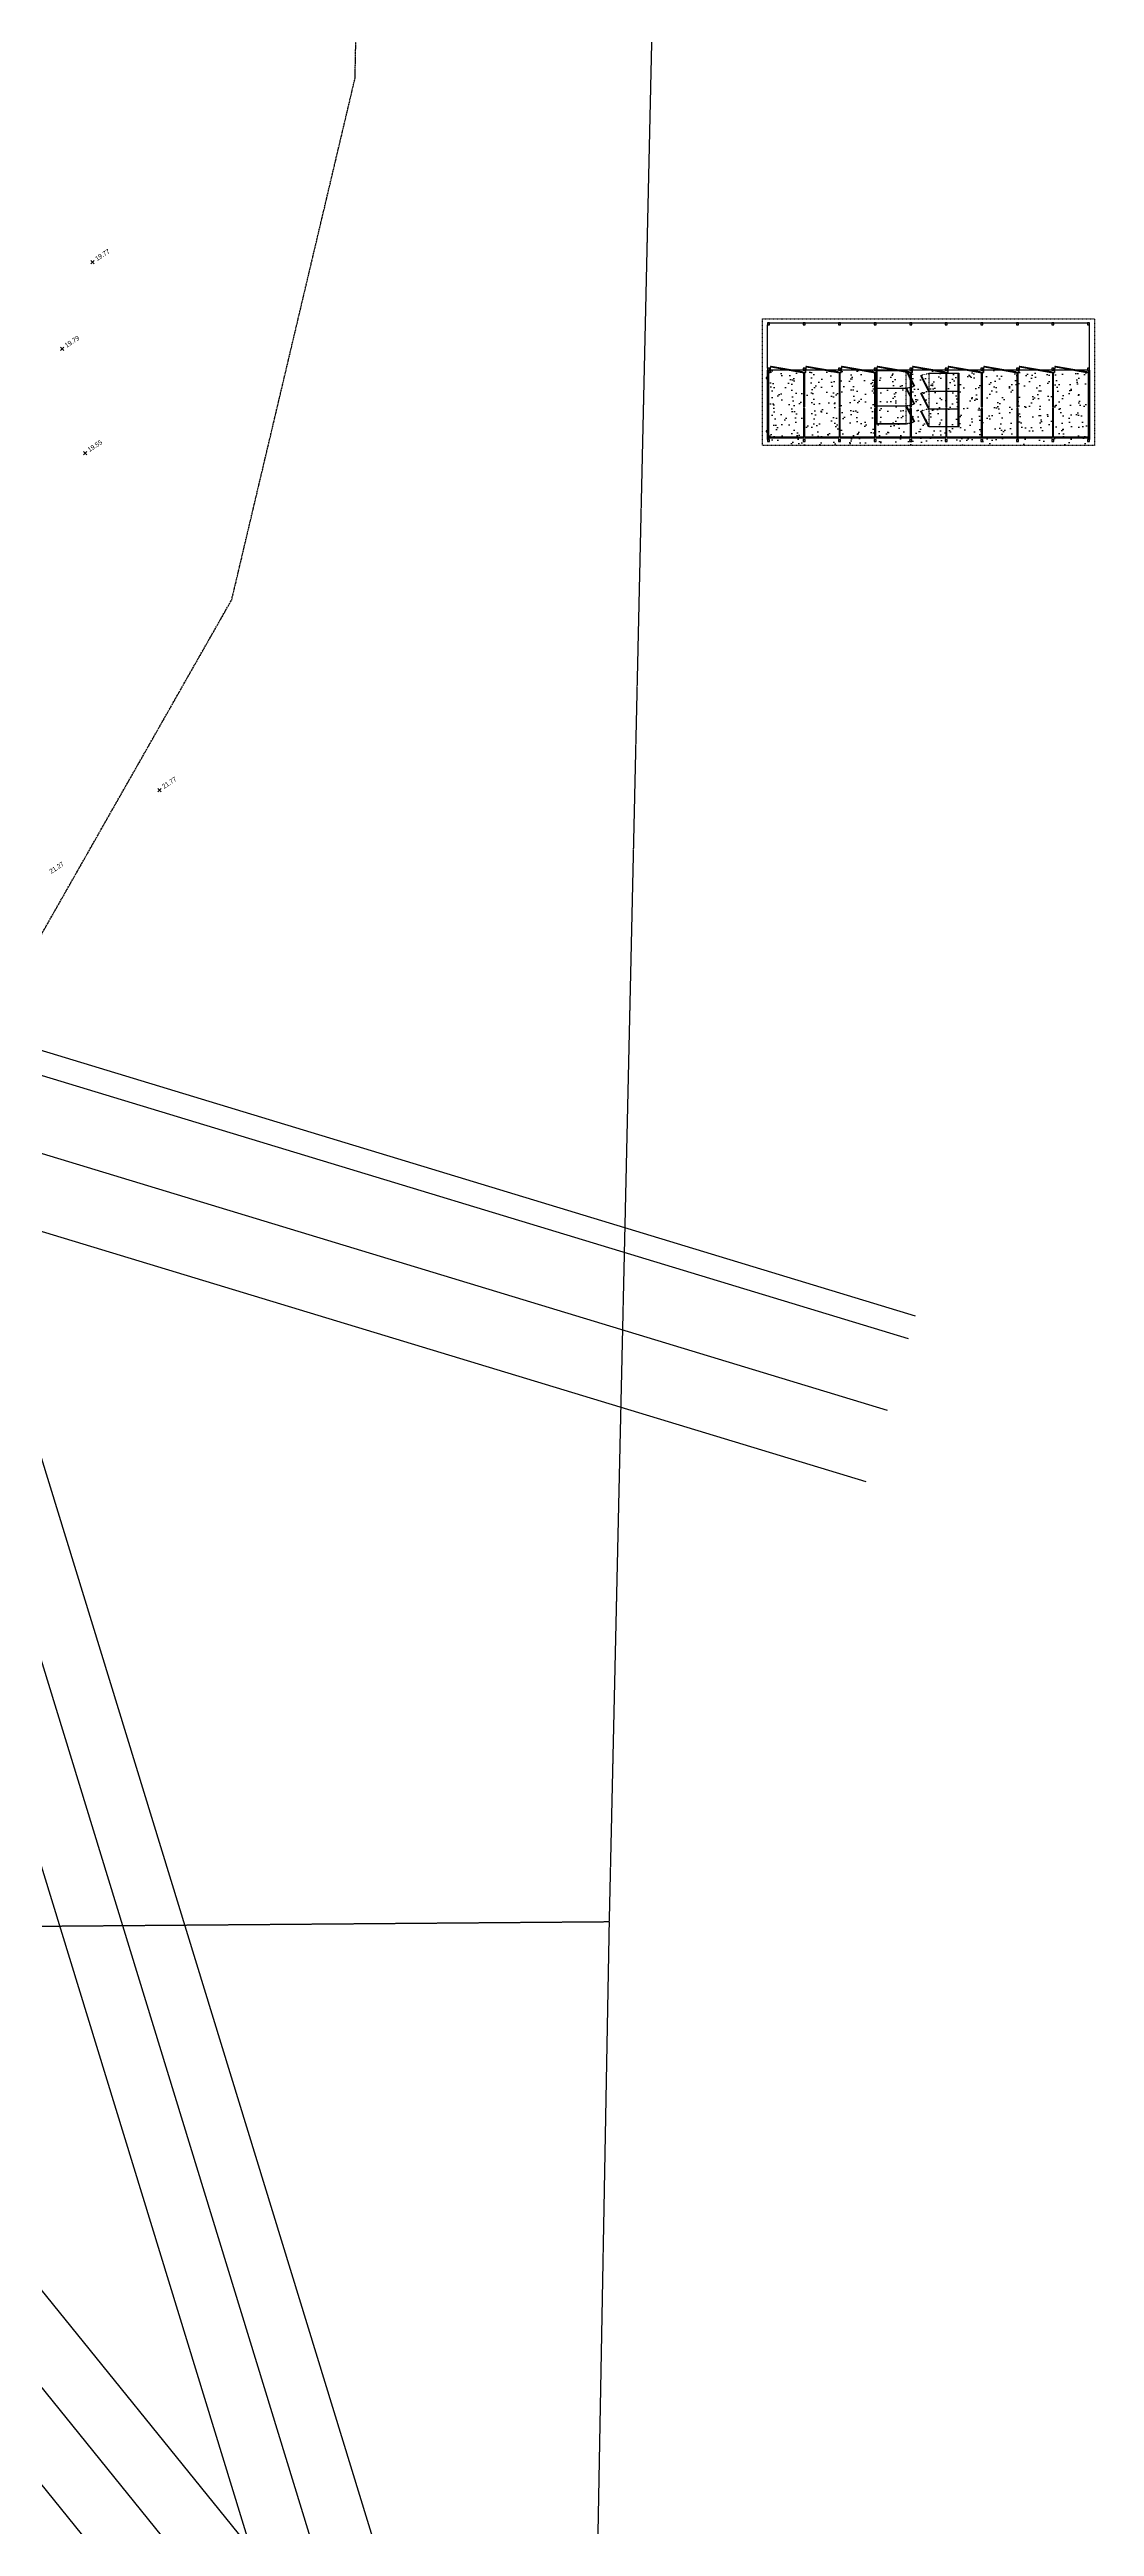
# Model space of a CAD drawing. Header units: inches. Extents: x -625442 to 34963, y -27993 to 66986.
# Drawn here: x -331844 to -327612, y 23888 to 33918 of the extents above; entities that cross this region are included whole.
import ezdxf
from ezdxf.enums import TextEntityAlignment as Align

# ---------------------------------------------------------------- set-up
doc = ezdxf.new("R2010")
doc.units = ezdxf.units.IN
doc.header["$LTSCALE"] = 0.5
doc.header["$MEASUREMENT"] = 0
for name, pattern in [('DIVIDE2', [0.625, 0.25, -0.125, 0, -0.125, 0, -0.125]), ('HIDDEN', [0.375, 0.25, -0.125]), ('PHANTOM', [20, 10, -2, 2, -2, 2, -2])]:
    doc.linetypes.add(name, pattern=pattern)
for name, color, linetype in [('A-ANNO-SYMB', 254, 'Continuous'), ('A-ANNO-TEXT', 30, 'Continuous'), ('A-BLDG-ELEV-HIDN', 252, 'HIDDEN'), ('A-ELEV-PATT-SH30', 201, 'Continuous'), ('A-FLOR-BELO-LGHT', 143, 'Continuous'), ('A-WALL-OTLN', 90, 'Continuous'), ('FEMA FLOOD ZONE', 190, 'PHANTOM'), ('P-BELOW-LIGHT', 143, 'Continuous'), ('P-FURNITURE', 201, 'Continuous'), ('SECTION LINE', 101, 'DIVIDE2'), ('SPOT ELEVATION TEXT', 252, 'Continuous')]:
    doc.layers.add(name, color=color, linetype=linetype)
doc.styles.add('BLDG', font='IC-Romans.shx', dxfattribs={"width": 0.8})

# ---------------------------------------------------------------- blocks, each defined once
blk = doc.blocks.new('SPT10')
at = {"color": 0, "linetype": 'Continuous'}
for p, q in [((-0.35, -0.35), (0.35, 0.35)), ((0.35, -0.35), (-0.35, 0.35))]:
    blk.add_line(p, q, dxfattribs=at)

msp = doc.modelspace()

# ---------------------------------------------------------------- hatches: boundary and pattern name
at = {"layer": 'A-ELEV-PATT-SH30', "ltscale": 0.5}
h = msp.add_hatch(dxfattribs=at)
h.set_pattern_fill('AR-SAND', color=256, scale=32, angle=90)
h.set_pattern_definition([(127.5, (-356712.923, -26343.793), (-61.65836, -2.015787), [0, -48.64, 0, -54.4, 0, -52]), (97.5, (-356712.92, -26343.79), (-90.30867, 56.63285), [0, -26.24, 0, -43.84, 0, -16.8]), (57.5, (-356712.923, -26383.153), (-0.18109, 99.65254), [0, -16, 0, -57.6, 0, -75.2]), (47.5, (-356712.92, -26383.15), (-28.08562, 96.19605), [0, -8, 0, -37.76, 0, -43.2])])
h.paths.add_polyline_path([(-328928.32821, 32619.19783), (-327636.32821, 32619.19783), (-327636.32821, 32315.19783), (-328928.32821, 32315.19783)])

# ---------------------------------------------------------------- linework, layer by layer
at = {"layer": 'A-BLDG-ELEV-HIDN', "ltscale": 0.5}
for p, q in [((-328956.32821, 32315.19783), (-328956.32821, 32827.19783)), ((-328956.32821, 32827.19783), (-327612.32821, 32827.19783)), ((-327612.32821, 32827.19783), (-327612.32821, 32315.19783)), ((-328374.44847, 32401.53783), (-328374.44847, 32619.19783)), ((-328282.43991, 32389.58322), (-328282.43991, 32607.24322)), ((-327612.32821, 32315.19783), (-328956.32821, 32315.19783))]:
    msp.add_line(p, q, dxfattribs=at)
for centre, start, end in [((-328282.69345, 32534.41322), 90.787819193, 117.996416929), ((-328374.85564, 32618.36783), 270.787819193, 297.996416929), ((-328282.69345, 32462.41322), 90.787819193, 117.996416929), ((-328374.85564, 32546.36783), 270.787819193, 297.996416929), ((-328374.85564, 32474.36783), 270.787819193, 297.996416929), ((-328282.69345, 32390.41322), 90.787819193, 117.996416929)]:
    msp.add_arc(centre, 70.29296, start, end, dxfattribs=at)
at = {"layer": 'A-FLOR-BELO-LGHT', "ltscale": 0.5}
for p, q in [((-328936.32821, 32811.19783), (-327640.32821, 32811.19783)), ((-327632.32821, 32619.19783), (-327632.32821, 32811.19783)), ((-327640.32821, 32619.19783), (-328928.32821, 32619.19783))]:
    msp.add_line(p, q, dxfattribs=at)
at = {"layer": 'A-WALL-OTLN', "ltscale": 0.5}
for p, q in [((-328940.32821, 32587.94996), (-328936.32821, 32587.94996)), ((-328940.32821, 32371.96279), (-328936.32821, 32371.96279))]:
    msp.add_line(p, q, dxfattribs=at)
for points in [[(-328936.32821, 32811.19783), (-328936.32821, 32803.19783), (-328928.32821, 32803.19783), (-328928.32821, 32811.19783)], [(-328792.32821, 32811.19783), (-328792.32821, 32803.19783), (-328784.32821, 32803.19783), (-328784.32821, 32811.19783)], [(-328648.32821, 32811.19783), (-328648.32821, 32803.19783), (-328640.32821, 32803.19783), (-328640.32821, 32811.19783)], [(-328504.32821, 32811.19783), (-328504.32821, 32803.19783), (-328496.32821, 32803.19783), (-328496.32821, 32811.19783)], [(-327928.32821, 32811.19783), (-327928.32821, 32803.19783), (-327920.32821, 32803.19783), (-327920.32821, 32811.19783)], [(-327784.32821, 32811.19783), (-327784.32821, 32803.19783), (-327776.32821, 32803.19783), (-327776.32821, 32811.19783)], [(-327640.32821, 32811.19783), (-327640.32821, 32803.19783), (-327632.32821, 32803.19783), (-327632.32821, 32811.19783)], [(-328936.32821, 32627.19783), (-328936.32821, 32619.19783), (-328928.32821, 32619.19783), (-328928.32821, 32627.19783)], [(-328932.32821, 32619.19783), (-328932.32821, 32339.19783), (-328936.32821, 32339.19783), (-328936.32821, 32619.19783)], [(-328792.32821, 32627.19783), (-328792.32821, 32619.19783), (-328784.32821, 32619.19783), (-328784.32821, 32627.19783)], [(-328648.32821, 32627.19783), (-328648.32821, 32619.19783), (-328640.32821, 32619.19783), (-328640.32821, 32627.19783)], [(-328504.32821, 32627.19783), (-328504.32821, 32619.19783), (-328496.32821, 32619.19783), (-328496.32821, 32627.19783)], [(-327928.32821, 32627.19783), (-327928.32821, 32619.19783), (-327920.32821, 32619.19783), (-327920.32821, 32627.19783)], [(-327784.32821, 32627.19783), (-327784.32821, 32619.19783), (-327776.32821, 32619.19783), (-327776.32821, 32627.19783)], [(-327640.32821, 32627.19783), (-327640.32821, 32619.19783), (-327632.32821, 32619.19783), (-327632.32821, 32627.19783)], [(-327632.32821, 32619.19783), (-327632.32821, 32339.19783), (-327636.32821, 32339.19783), (-327636.32821, 32619.19783)], [(-328936.32821, 32339.19783), (-328936.32821, 32331.19783), (-328928.32821, 32331.19783), (-328928.32821, 32339.19783)], [(-328792.32821, 32339.19783), (-328792.32821, 32331.19783), (-328784.32821, 32331.19783), (-328784.32821, 32339.19783)], [(-328648.32821, 32339.19783), (-328648.32821, 32331.19783), (-328640.32821, 32331.19783), (-328640.32821, 32339.19783)], [(-328504.32821, 32339.19783), (-328504.32821, 32331.19783), (-328496.32821, 32331.19783), (-328496.32821, 32339.19783)], [(-328360.32821, 32339.19783), (-328360.32821, 32331.19783), (-328352.32821, 32331.19783), (-328352.32821, 32339.19783)], [(-328216.32821, 32339.19783), (-328216.32821, 32331.19783), (-328208.32821, 32331.19783), (-328208.32821, 32339.19783)], [(-328072.32821, 32339.19783), (-328072.32821, 32331.19783), (-328064.32821, 32331.19783), (-328064.32821, 32339.19783)], [(-327928.32821, 32339.19783), (-327928.32821, 32331.19783), (-327920.32821, 32331.19783), (-327920.32821, 32339.19783)], [(-327784.32821, 32339.19783), (-327784.32821, 32331.19783), (-327776.32821, 32331.19783), (-327776.32821, 32339.19783)], [(-327640.32821, 32339.19783), (-327640.32821, 32331.19783), (-327632.32821, 32331.19783), (-327632.32821, 32339.19783)]]:
    msp.add_lwpolyline(points, close=True, dxfattribs=at)
for centre in [(-328940.32821, 32587.94996), (-328940.32821, 32371.96279)]:
    msp.add_arc(centre, 2, 90, 270, dxfattribs=at)
at = {"layer": 'DEFPOINTS'}
for p, q in [((-338764.83742, 50655.22511), (-330196.36454, 22734.78695)), ((-338993.93012, 50580.58565), (-330425.45724, 22660.14749)), ((-339229.15428, 50514.33546), (-330660.6814, 22593.8973)), ((-330232.80579, 22816.15856), (-341882.06131, 37201.33011)), ((-330425.45724, 22660.14749), (-342074.71277, 37045.31904)), ((-330618.1087, 22504.13642), (-342267.36422, 36889.30797)), ((-328536.65843, 28117.67999), (-343489.67582, 32656.5212))]:
    msp.add_line(p, q, dxfattribs=at)
at = {"layer": 'FEMA FLOOD ZONE'}
msp.add_lwpolyline([(-331926.43524, 30247.61468), (-331106.21353, 31690.11821), (-330606.8183, 33801.41301), (-330602.54048, 34006.71055)], dxfattribs=at)
at = {"layer": 'P-BELOW-LIGHT'}
msp.add_line((-328936.32821, 32627.19783), (-328936.32821, 32803.19783), dxfattribs=at)
at = {"layer": 'P-FURNITURE', "ltscale": 0.5, "flags": 128}
for points in [[(-328928.37948, 32610.01033, 0.2496291565), (-328927.39543, 32610.53713), (-328926.32965, 32610.69972, 0.8565738161), (-328926.32965, 32611.68785), (-328927.39171, 32611.85293, 0.2517319685), (-328928.38216, 32612.38533, 0.2506464417), (-328929.36993, 32611.85697), (-328930.43198, 32611.69189, 0.8565738161), (-328930.43198, 32610.70376), (-328929.36993, 32610.53868, 0.2506464418), (-328928.38216, 32610.01033)], [(-328792.27695, 32610.01033, -0.2496291565), (-328793.261, 32610.53713), (-328794.32677, 32610.69972, -0.8565738161), (-328794.32677, 32611.68785), (-328793.26472, 32611.85293, -0.2517319685), (-328792.27427, 32612.38533, -0.2506464417), (-328791.2865, 32611.85697), (-328790.22445, 32611.69189, -0.8565738161), (-328790.22445, 32610.70376), (-328791.2865, 32610.53868, -0.2506464418), (-328792.27427, 32610.01033)], [(-328784.37948, 32610.01033, 0.2496291565), (-328783.39543, 32610.53713), (-328782.32965, 32610.69972, 0.8565738161), (-328782.32965, 32611.68785), (-328783.39171, 32611.85293, 0.2517319685), (-328784.38216, 32612.38533, 0.2506464417), (-328785.36993, 32611.85697), (-328786.43198, 32611.69189, 0.8565738161), (-328786.43198, 32610.70376), (-328785.36993, 32610.53868, 0.2506464418), (-328784.38216, 32610.01033)], [(-328648.27695, 32610.01033, -0.2496291565), (-328649.261, 32610.53713), (-328650.32677, 32610.69972, -0.8565738161), (-328650.32677, 32611.68785), (-328649.26472, 32611.85293, -0.2517319685), (-328648.27427, 32612.38533, -0.2506464417), (-328647.2865, 32611.85697), (-328646.22445, 32611.69189, -0.8565738161), (-328646.22445, 32610.70376), (-328647.2865, 32610.53868, -0.2506464418), (-328648.27427, 32610.01033)], [(-328640.37948, 32610.01033, 0.2496291565), (-328639.39543, 32610.53713), (-328638.32965, 32610.69972, 0.8565738161), (-328638.32965, 32611.68785), (-328639.39171, 32611.85293, 0.2517319685), (-328640.38216, 32612.38533, 0.2506464417), (-328641.36993, 32611.85697), (-328642.43198, 32611.69189, 0.8565738161), (-328642.43198, 32610.70376), (-328641.36993, 32610.53868, 0.2506464418), (-328640.38216, 32610.01033)], [(-328504.27695, 32610.01033, -0.2496291565), (-328505.261, 32610.53713), (-328506.32677, 32610.69972, -0.8565738161), (-328506.32677, 32611.68785), (-328505.26472, 32611.85293, -0.2517319685), (-328504.27427, 32612.38533, -0.2506464417), (-328503.2865, 32611.85697), (-328502.22445, 32611.69189, -0.8565738161), (-328502.22445, 32610.70376), (-328503.2865, 32610.53868, -0.2506464418), (-328504.27427, 32610.01033)], [(-328496.37948, 32610.01033, 0.2496291565), (-328495.39543, 32610.53713), (-328494.32965, 32610.69972, 0.8565738161), (-328494.32965, 32611.68785), (-328495.39171, 32611.85293, 0.2517319685), (-328496.38216, 32612.38533, 0.2506464417), (-328497.36993, 32611.85697), (-328498.43198, 32611.69189, 0.8565738161), (-328498.43198, 32610.70376), (-328497.36993, 32610.53868, 0.2506464418), (-328496.38216, 32610.01033)], [(-328360.27695, 32610.01033, -0.2496291565), (-328361.261, 32610.53713), (-328362.32677, 32610.69972, -0.8565738161), (-328362.32677, 32611.68785), (-328361.26472, 32611.85293, -0.2517319685), (-328360.27427, 32612.38533, -0.2506464417), (-328359.2865, 32611.85697), (-328358.22445, 32611.69189, -0.8565738161), (-328358.22445, 32610.70376), (-328359.2865, 32610.53868, -0.2506464418), (-328360.27427, 32610.01033)], [(-328352.37948, 32610.01033, 0.2496291565), (-328351.39543, 32610.53713), (-328350.32965, 32610.69972, 0.8565738161), (-328350.32965, 32611.68785), (-328351.39171, 32611.85293, 0.2517319685), (-328352.38216, 32612.38533, 0.2506464417), (-328353.36993, 32611.85697), (-328354.43198, 32611.69189, 0.8565738161), (-328354.43198, 32610.70376), (-328353.36993, 32610.53868, 0.2506464418), (-328352.38216, 32610.01033)], [(-328216.27695, 32610.01033, -0.2496291565), (-328217.261, 32610.53713), (-328218.32677, 32610.69972, -0.8565738161), (-328218.32677, 32611.68785), (-328217.26472, 32611.85293, -0.2517319685), (-328216.27427, 32612.38533, -0.2506464417), (-328215.2865, 32611.85697), (-328214.22445, 32611.69189, -0.8565738161), (-328214.22445, 32610.70376), (-328215.2865, 32610.53868, -0.2506464418), (-328216.27427, 32610.01033)], [(-328208.37948, 32610.01033, 0.2496291565), (-328207.39543, 32610.53713), (-328206.32965, 32610.69972, 0.8565738161), (-328206.32965, 32611.68785), (-328207.39171, 32611.85293, 0.2517319685), (-328208.38216, 32612.38533, 0.2506464417), (-328209.36993, 32611.85697), (-328210.43198, 32611.69189, 0.8565738161), (-328210.43198, 32610.70376), (-328209.36993, 32610.53868, 0.2506464418), (-328208.38216, 32610.01033)], [(-328072.27695, 32610.01033, -0.2496291565), (-328073.261, 32610.53713), (-328074.32677, 32610.69972, -0.8565738161), (-328074.32677, 32611.68785), (-328073.26472, 32611.85293, -0.2517319685), (-328072.27427, 32612.38533, -0.2506464417), (-328071.2865, 32611.85697), (-328070.22445, 32611.69189, -0.8565738161), (-328070.22445, 32610.70376), (-328071.2865, 32610.53868, -0.2506464418), (-328072.27427, 32610.01033)], [(-328064.37948, 32610.01033, 0.2496291565), (-328063.39543, 32610.53713), (-328062.32965, 32610.69972, 0.8565738161), (-328062.32965, 32611.68785), (-328063.39171, 32611.85293, 0.2517319685), (-328064.38216, 32612.38533, 0.2506464417), (-328065.36993, 32611.85697), (-328066.43198, 32611.69189, 0.8565738161), (-328066.43198, 32610.70376), (-328065.36993, 32610.53868, 0.2506464418), (-328064.38216, 32610.01033)], [(-327928.27695, 32610.01033, -0.2496291565), (-327929.261, 32610.53713), (-327930.32677, 32610.69972, -0.8565738161), (-327930.32677, 32611.68785), (-327929.26472, 32611.85293, -0.2517319685), (-327928.27427, 32612.38533, -0.2506464417), (-327927.2865, 32611.85697), (-327926.22445, 32611.69189, -0.8565738161), (-327926.22445, 32610.70376), (-327927.2865, 32610.53868, -0.2506464418), (-327928.27427, 32610.01033)], [(-327920.37948, 32610.01033, 0.2496291565), (-327919.39543, 32610.53713), (-327918.32965, 32610.69972, 0.8565738161), (-327918.32965, 32611.68785), (-327919.39171, 32611.85293, 0.2517319685), (-327920.38216, 32612.38533, 0.2506464417), (-327921.36993, 32611.85697), (-327922.43198, 32611.69189, 0.8565738161), (-327922.43198, 32610.70376), (-327921.36993, 32610.53868, 0.2506464418), (-327920.38216, 32610.01033)], [(-327784.27695, 32610.01033, -0.2496291565), (-327785.261, 32610.53713), (-327786.32677, 32610.69972, -0.8565738161), (-327786.32677, 32611.68785), (-327785.26472, 32611.85293, -0.2517319685), (-327784.27427, 32612.38533, -0.2506464417), (-327783.2865, 32611.85697), (-327782.22445, 32611.69189, -0.8565738161), (-327782.22445, 32610.70376), (-327783.2865, 32610.53868, -0.2506464418), (-327784.27427, 32610.01033)], [(-327776.37948, 32610.01033, 0.2496291565), (-327775.39543, 32610.53713), (-327774.32965, 32610.69972, 0.8565738161), (-327774.32965, 32611.68785), (-327775.39171, 32611.85293, 0.2517319685), (-327776.38216, 32612.38533, 0.2506464417), (-327777.36993, 32611.85697), (-327778.43198, 32611.69189, 0.8565738161), (-327778.43198, 32610.70376), (-327777.36993, 32610.53868, 0.2506464418), (-327776.38216, 32610.01033)], [(-327640.27695, 32610.01033, -0.2496291565), (-327641.261, 32610.53713), (-327642.32677, 32610.69972, -0.8565738161), (-327642.32677, 32611.68785), (-327641.26472, 32611.85293, -0.2517319685), (-327640.27427, 32612.38533, -0.2506464417), (-327639.2865, 32611.85697), (-327638.22445, 32611.69189, -0.8565738161), (-327638.22445, 32610.70376), (-327639.2865, 32610.53868, -0.2506464418), (-327640.27427, 32610.01033)]]:
    msp.add_lwpolyline(points, format="xyb", dxfattribs=at)
for points in [[(-328922.24979, 32634.96938, 0.2506464417), (-328923.31429, 32634.62058), (-328924.38888, 32634.64243, 0.8565738161), (-328924.56047, 32633.66931), (-328923.54321, 32633.32231, 0.2506464418), (-328922.6622, 32632.63046), (-328796.39959, 32610.36695, 0.2506464418), (-328795.33508, 32610.71576), (-328794.2605, 32610.6939, 0.8565738161), (-328794.08891, 32611.66703), (-328795.10616, 32612.01402, 0.2506464417), (-328795.98718, 32612.70587)], [(-328789.50716, 32471.13533), (-328789.50716, 32607.24322, -0.2506464417), (-328788.97881, 32608.23098), (-328788.81373, 32609.29304, -0.8565738161), (-328787.82559, 32609.29304), (-328787.66051, 32608.23098, -0.2506464418), (-328787.13216, 32607.24322), (-328787.13216, 32471.13533, -0.2506464418), (-328787.66051, 32470.14756), (-328787.82559, 32469.0855, -0.8565738161), (-328788.81373, 32469.0855), (-328788.97881, 32470.14756, -0.2506464417)], [(-328778.24979, 32634.96938, 0.2506464417), (-328779.31429, 32634.62058), (-328780.38888, 32634.64243, 0.8565738161), (-328780.56047, 32633.66931), (-328779.54321, 32633.32231, 0.2506464418), (-328778.6622, 32632.63046), (-328652.39959, 32610.36695, 0.2506464418), (-328651.33508, 32610.71576), (-328650.2605, 32610.6939, 0.8565738161), (-328650.08891, 32611.66703), (-328651.10616, 32612.01402, 0.2506464417), (-328651.98718, 32612.70587)], [(-328645.50716, 32471.13533), (-328645.50716, 32607.24322, -0.2506464417), (-328644.97881, 32608.23098), (-328644.81373, 32609.29304, -0.8565738161), (-328643.82559, 32609.29304), (-328643.66051, 32608.23098, -0.2506464418), (-328643.13216, 32607.24322), (-328643.13216, 32471.13533, -0.2506464418), (-328643.66051, 32470.14756), (-328643.82559, 32469.0855, -0.8565738161), (-328644.81373, 32469.0855), (-328644.97881, 32470.14756, -0.2506464417)], [(-328634.24979, 32634.96938, 0.2506464417), (-328635.31429, 32634.62058), (-328636.38888, 32634.64243, 0.8565738161), (-328636.56047, 32633.66931), (-328635.54321, 32633.32231, 0.2506464418), (-328634.6622, 32632.63046), (-328508.39959, 32610.36695, 0.2506464418), (-328507.33508, 32610.71576), (-328506.2605, 32610.6939, 0.8565738161), (-328506.08891, 32611.66703), (-328507.10616, 32612.01402, 0.2506464417), (-328507.98718, 32612.70587)], [(-328501.50716, 32471.13533), (-328501.50716, 32607.24322, -0.2506464417), (-328500.97881, 32608.23098), (-328500.81373, 32609.29304, -0.8565738161), (-328499.82559, 32609.29304), (-328499.66051, 32608.23098, -0.2506464418), (-328499.13216, 32607.24322), (-328499.13216, 32471.13533, -0.2506464418), (-328499.66051, 32470.14756), (-328499.82559, 32469.0855, -0.8565738161), (-328500.81373, 32469.0855), (-328500.97881, 32470.14756, -0.2506464417)], [(-328357.50716, 32471.13533), (-328357.50716, 32607.24322, -0.2506464417), (-328356.97881, 32608.23098), (-328356.81373, 32609.29304, -0.8565738161), (-328355.82559, 32609.29304), (-328355.66051, 32608.23098, -0.2506464418), (-328355.13216, 32607.24322), (-328355.13216, 32471.13533, -0.2506464418), (-328355.66051, 32470.14756), (-328355.82559, 32469.0855, -0.8565738161), (-328356.81373, 32469.0855), (-328356.97881, 32470.14756, -0.2506464417)], [(-328213.50716, 32471.13533), (-328213.50716, 32607.24322, -0.2506464417), (-328212.97881, 32608.23098), (-328212.81373, 32609.29304, -0.8565738161), (-328211.82559, 32609.29304), (-328211.66051, 32608.23098, -0.2506464418), (-328211.13216, 32607.24322), (-328211.13216, 32471.13533, -0.2506464418), (-328211.66051, 32470.14756), (-328211.82559, 32469.0855, -0.8565738161), (-328212.81373, 32469.0855), (-328212.97881, 32470.14756, -0.2506464417)], [(-328069.50716, 32471.13533), (-328069.50716, 32607.24322, -0.2506464417), (-328068.97881, 32608.23098), (-328068.81373, 32609.29304, -0.8565738161), (-328067.82559, 32609.29304), (-328067.66051, 32608.23098, -0.2506464418), (-328067.13216, 32607.24322), (-328067.13216, 32471.13533, -0.2506464418), (-328067.66051, 32470.14756), (-328067.82559, 32469.0855, -0.8565738161), (-328068.81373, 32469.0855), (-328068.97881, 32470.14756, -0.2506464417)], [(-328058.24979, 32634.96938, 0.2506464417), (-328059.31429, 32634.62058), (-328060.38888, 32634.64243, 0.8565738161), (-328060.56047, 32633.66931), (-328059.54321, 32633.32231, 0.2506464418), (-328058.6622, 32632.63046), (-327932.39959, 32610.36695, 0.2506464418), (-327931.33508, 32610.71576), (-327930.2605, 32610.6939, 0.8565738161), (-327930.08891, 32611.66703), (-327931.10616, 32612.01402, 0.2506464417), (-327931.98718, 32612.70587)], [(-327925.50716, 32471.13533), (-327925.50716, 32607.24322, -0.2506464417), (-327924.97881, 32608.23098), (-327924.81373, 32609.29304, -0.8565738161), (-327923.82559, 32609.29304), (-327923.66051, 32608.23098, -0.2506464418), (-327923.13216, 32607.24322), (-327923.13216, 32471.13533, -0.2506464418), (-327923.66051, 32470.14756), (-327923.82559, 32469.0855, -0.8565738161), (-327924.81373, 32469.0855), (-327924.97881, 32470.14756, -0.2506464417)], [(-327914.24979, 32634.96938, 0.2506464417), (-327915.31429, 32634.62058), (-327916.38888, 32634.64243, 0.8565738161), (-327916.56047, 32633.66931), (-327915.54321, 32633.32231, 0.2506464418), (-327914.6622, 32632.63046), (-327788.39959, 32610.36695, 0.2506464418), (-327787.33508, 32610.71576), (-327786.2605, 32610.6939, 0.8565738161), (-327786.08891, 32611.66703), (-327787.10616, 32612.01402, 0.2506464417), (-327787.98718, 32612.70587)], [(-327781.50716, 32471.13533), (-327781.50716, 32607.24322, -0.2506464417), (-327780.97881, 32608.23098), (-327780.81373, 32609.29304, -0.8565738161), (-327779.82559, 32609.29304), (-327779.66051, 32608.23098, -0.2506464418), (-327779.13216, 32607.24322), (-327779.13216, 32471.13533, -0.2506464418), (-327779.66051, 32470.14756), (-327779.82559, 32469.0855, -0.8565738161), (-327780.81373, 32469.0855), (-327780.97881, 32470.14756, -0.2506464417)], [(-327770.24979, 32634.96938, 0.2506464417), (-327771.31429, 32634.62058), (-327772.38888, 32634.64243, 0.8565738161), (-327772.56047, 32633.66931), (-327771.54321, 32633.32231, 0.2506464418), (-327770.6622, 32632.63046), (-327644.39959, 32610.36695, 0.2506464418), (-327643.33508, 32610.71576), (-327642.2605, 32610.6939, 0.8565738161), (-327642.08891, 32611.66703), (-327643.10616, 32612.01402, 0.2506464417), (-327643.98718, 32612.70587)], [(-328789.50716, 32351.13533), (-328789.50716, 32463.24322, -0.2506464417), (-328788.97881, 32464.23098), (-328788.81373, 32465.29304, -0.8565738161), (-328787.82559, 32465.29304), (-328787.66051, 32464.23098, -0.2506464418), (-328787.13216, 32463.24322), (-328787.13216, 32351.13533, -0.2506464418), (-328787.66051, 32350.14756), (-328787.82559, 32349.0855, -0.8565738161), (-328788.81373, 32349.0855), (-328788.97881, 32350.14756, -0.2506464417)], [(-328645.50716, 32351.13533), (-328645.50716, 32463.24322, -0.2506464417), (-328644.97881, 32464.23098), (-328644.81373, 32465.29304, -0.8565738161), (-328643.82559, 32465.29304), (-328643.66051, 32464.23098, -0.2506464418), (-328643.13216, 32463.24322), (-328643.13216, 32351.13533, -0.2506464418), (-328643.66051, 32350.14756), (-328643.82559, 32349.0855, -0.8565738161), (-328644.81373, 32349.0855), (-328644.97881, 32350.14756, -0.2506464417)], [(-328501.50716, 32351.13533), (-328501.50716, 32463.24322, -0.2506464417), (-328500.97881, 32464.23098), (-328500.81373, 32465.29304, -0.8565738161), (-328499.82559, 32465.29304), (-328499.66051, 32464.23098, -0.2506464418), (-328499.13216, 32463.24322), (-328499.13216, 32351.13533, -0.2506464418), (-328499.66051, 32350.14756), (-328499.82559, 32349.0855, -0.8565738161), (-328500.81373, 32349.0855), (-328500.97881, 32350.14756, -0.2506464417)], [(-328357.50716, 32351.13533), (-328357.50716, 32463.24322, -0.2506464417), (-328356.97881, 32464.23098), (-328356.81373, 32465.29304, -0.8565738161), (-328355.82559, 32465.29304), (-328355.66051, 32464.23098, -0.2506464418), (-328355.13216, 32463.24322), (-328355.13216, 32351.13533, -0.2506464418), (-328355.66051, 32350.14756), (-328355.82559, 32349.0855, -0.8565738161), (-328356.81373, 32349.0855), (-328356.97881, 32350.14756, -0.2506464417)], [(-328213.50716, 32351.13533), (-328213.50716, 32463.24322, -0.2506464417), (-328212.97881, 32464.23098), (-328212.81373, 32465.29304, -0.8565738161), (-328211.82559, 32465.29304), (-328211.66051, 32464.23098, -0.2506464418), (-328211.13216, 32463.24322), (-328211.13216, 32351.13533, -0.2506464418), (-328211.66051, 32350.14756), (-328211.82559, 32349.0855, -0.8565738161), (-328212.81373, 32349.0855), (-328212.97881, 32350.14756, -0.2506464417)], [(-328069.50716, 32351.13533), (-328069.50716, 32463.24322, -0.2506464417), (-328068.97881, 32464.23098), (-328068.81373, 32465.29304, -0.8565738161), (-328067.82559, 32465.29304), (-328067.66051, 32464.23098, -0.2506464418), (-328067.13216, 32463.24322), (-328067.13216, 32351.13533, -0.2506464418), (-328067.66051, 32350.14756), (-328067.82559, 32349.0855, -0.8565738161), (-328068.81373, 32349.0855), (-328068.97881, 32350.14756, -0.2506464417)], [(-327925.50716, 32351.13533), (-327925.50716, 32463.24322, -0.2506464417), (-327924.97881, 32464.23098), (-327924.81373, 32465.29304, -0.8565738161), (-327923.82559, 32465.29304), (-327923.66051, 32464.23098, -0.2506464418), (-327923.13216, 32463.24322), (-327923.13216, 32351.13533, -0.2506464418), (-327923.66051, 32350.14756), (-327923.82559, 32349.0855, -0.8565738161), (-327924.81373, 32349.0855), (-327924.97881, 32350.14756, -0.2506464417)], [(-327781.50716, 32351.13533), (-327781.50716, 32463.24322, -0.2506464417), (-327780.97881, 32464.23098), (-327780.81373, 32465.29304, -0.8565738161), (-327779.82559, 32465.29304), (-327779.66051, 32464.23098, -0.2506464418), (-327779.13216, 32463.24322), (-327779.13216, 32351.13533, -0.2506464418), (-327779.66051, 32350.14756), (-327779.82559, 32349.0855, -0.8565738161), (-327780.81373, 32349.0855), (-327780.97881, 32350.14756, -0.2506464417)], [(-328928.37361, 32348.38533, 0.2506464417), (-328929.36137, 32347.85697), (-328930.42343, 32347.69189, 0.8565738161), (-328930.42343, 32346.70376), (-328929.36137, 32346.53868, 0.2506464418), (-328928.37361, 32346.01033), (-328792.26571, 32346.01033, 0.2506464418), (-328791.27795, 32346.53868), (-328790.21589, 32346.70376, 0.8565738161), (-328790.21589, 32347.69189), (-328791.27795, 32347.85697, 0.2506464417), (-328792.26571, 32348.38533)], [(-328784.37361, 32348.38533, 0.2506464417), (-328785.36137, 32347.85697), (-328786.42343, 32347.69189, 0.8565738161), (-328786.42343, 32346.70376), (-328785.36137, 32346.53868, 0.2506464418), (-328784.37361, 32346.01033), (-328648.26571, 32346.01033, 0.2506464418), (-328647.27795, 32346.53868), (-328646.21589, 32346.70376, 0.8565738161), (-328646.21589, 32347.69189), (-328647.27795, 32347.85697, 0.2506464417), (-328648.26571, 32348.38533)], [(-328640.37361, 32348.38533, 0.2506464417), (-328641.36137, 32347.85697), (-328642.42343, 32347.69189, 0.8565738161), (-328642.42343, 32346.70376), (-328641.36137, 32346.53868, 0.2506464418), (-328640.37361, 32346.01033), (-328504.26571, 32346.01033, 0.2506464418), (-328503.27795, 32346.53868), (-328502.21589, 32346.70376, 0.8565738161), (-328502.21589, 32347.69189), (-328503.27795, 32347.85697, 0.2506464417), (-328504.26571, 32348.38533)], [(-328496.33939, 32348.38533, 0.2506464417), (-328497.32716, 32347.85697), (-328498.38921, 32347.69189, 0.8565738161), (-328498.38921, 32346.70376), (-328497.32716, 32346.53868, 0.2506464418), (-328496.33939, 32346.01033), (-328360.2315, 32346.01033, 0.2506464418), (-328359.24373, 32346.53868), (-328358.18168, 32346.70376, 0.8565738161), (-328358.18168, 32347.69189), (-328359.24373, 32347.85697, 0.2506464417), (-328360.2315, 32348.38533)], [(-328352.34794, 32348.40243, 0.2506464417), (-328353.33571, 32347.87408), (-328354.39777, 32347.709, 0.8565738161), (-328354.39777, 32346.72087), (-328353.33571, 32346.55579, 0.2506464418), (-328352.34794, 32346.02743), (-328216.24005, 32346.02743, 0.2506464418), (-328215.25229, 32346.55579), (-328214.19023, 32346.72087, 0.8565738161), (-328214.19023, 32347.709), (-328215.25229, 32347.87408, 0.2506464417), (-328216.24005, 32348.40243)], [(-328208.3565, 32348.40243, 0.2506464417), (-328209.34426, 32347.87408), (-328210.40632, 32347.709, 0.8565738161), (-328210.40632, 32346.72087), (-328209.34426, 32346.55579, 0.2506464418), (-328208.3565, 32346.02743), (-328072.24861, 32346.02743, 0.2506464418), (-328071.26084, 32346.55579), (-328070.19878, 32346.72087, 0.8565738161), (-328070.19878, 32347.709), (-328071.26084, 32347.87408, 0.2506464417), (-328072.24861, 32348.40243)], [(-328064.36505, 32348.40243, 0.2506464417), (-328065.35282, 32347.87408), (-328066.41487, 32347.709, 0.8565738161), (-328066.41487, 32346.72087), (-328065.35282, 32346.55579, 0.2506464418), (-328064.36505, 32346.02743), (-327928.25716, 32346.02743, 0.2506464418), (-327927.26939, 32346.55579), (-327926.20734, 32346.72087, 0.8565738161), (-327926.20734, 32347.709), (-327927.26939, 32347.87408, 0.2506464417), (-327928.25716, 32348.40243)], [(-327920.37361, 32348.40243, 0.2506464417), (-327921.36137, 32347.87408), (-327922.42343, 32347.709, 0.8565738161), (-327922.42343, 32346.72087), (-327921.36137, 32346.55579, 0.2506464418), (-327920.37361, 32346.02743), (-327784.26571, 32346.02743, 0.2506464418), (-327783.27795, 32346.55579), (-327782.21589, 32346.72087, 0.8565738161), (-327782.21589, 32347.709), (-327783.27795, 32347.87408, 0.2506464417), (-327784.26571, 32348.40243)], [(-327776.38216, 32348.40243, 0.2506464417), (-327777.36993, 32347.87408), (-327778.43198, 32347.709, 0.8565738161), (-327778.43198, 32346.72087), (-327777.36993, 32346.55579, 0.2506464418), (-327776.38216, 32346.02743), (-327640.27427, 32346.02743, 0.2506464418), (-327639.2865, 32346.55579), (-327638.22445, 32346.72087, 0.8565738161), (-327638.22445, 32347.709), (-327639.2865, 32347.87408, 0.2506464417), (-327640.27427, 32348.40243)]]:
    msp.add_lwpolyline(points, format="xyb", close=True, dxfattribs=at)
for points in [[(-328496.32821, 32617.53783), (-328496.32821, 32619.19783), (-328373.88914, 32619.19783), (-328373.88914, 32617.53783)], [(-328493.88131, 32617.53783), (-328493.88131, 32547.19783), (-328496.32821, 32547.19783), (-328496.32821, 32617.53783)], [(-328373.57121, 32618.00553), (-328341.51671, 32555.63479), (-328343.23594, 32554.75121), (-328375.29045, 32617.12195)], [(-328283.97787, 32534.77552), (-328316.03238, 32597.14626), (-328314.31314, 32598.02983), (-328282.25863, 32535.65909)], [(-328161.22087, 32607.24322), (-328161.22087, 32605.58322), (-328283.65995, 32605.58322), (-328283.65995, 32607.24322)], [(-328163.66777, 32535.24322), (-328163.66777, 32605.58322), (-328161.22087, 32605.58322), (-328161.22087, 32535.24322)], [(-328496.32821, 32545.53783), (-328496.32821, 32547.19783), (-328373.88914, 32547.19783), (-328373.88914, 32545.53783)], [(-328493.88131, 32545.53783), (-328493.88131, 32475.19783), (-328496.32821, 32475.19783), (-328496.32821, 32545.53783)], [(-328373.57121, 32546.00553), (-328341.51671, 32483.63479), (-328343.23594, 32482.75121), (-328375.29045, 32545.12195)], [(-328283.97787, 32462.77552), (-328316.03238, 32525.14626), (-328314.31314, 32526.02983), (-328282.25863, 32463.65909)], [(-328161.22087, 32535.24322), (-328161.22087, 32533.58322), (-328283.65995, 32533.58322), (-328283.65995, 32535.24322)], [(-328163.66777, 32463.24322), (-328163.66777, 32533.58322), (-328161.22087, 32533.58322), (-328161.22087, 32463.24322)], [(-328496.32821, 32473.53783), (-328496.32821, 32475.19783), (-328373.88914, 32475.19783), (-328373.88914, 32473.53783)], [(-328493.88131, 32473.53783), (-328493.88131, 32403.19783), (-328496.32821, 32403.19783), (-328496.32821, 32473.53783)], [(-328496.32821, 32401.53783), (-328496.32821, 32403.19783), (-328373.88914, 32403.19783), (-328373.88914, 32401.53783)], [(-328373.57121, 32474.00553), (-328341.51671, 32411.63479), (-328343.23594, 32410.75121), (-328375.29045, 32473.12195)], [(-328283.97787, 32390.77552), (-328316.03238, 32453.14626), (-328314.31314, 32454.02983), (-328282.25863, 32391.65909)], [(-328161.22087, 32463.24322), (-328161.22087, 32461.58322), (-328283.65995, 32461.58322), (-328283.65995, 32463.24322)], [(-328163.66777, 32391.24322), (-328163.66777, 32461.58322), (-328161.22087, 32461.58322), (-328161.22087, 32391.24322)], [(-328161.22087, 32391.24322), (-328161.22087, 32389.58322), (-328283.65995, 32389.58322), (-328283.65995, 32391.24322)]]:
    msp.add_lwpolyline(points, close=True, dxfattribs=at)
at = {"layer": 'P-FURNITURE', "ltscale": 0.5}
for centre in [(-328794.24998, 32611.19379), (-328650.24998, 32611.19379), (-328506.24998, 32611.19379), (-328362.24998, 32611.19379), (-327930.24998, 32611.19379), (-327786.24998, 32611.19379), (-327642.24998, 32611.19379)]:
    msp.add_arc(centre, 132.15647, 169.780555079, 180.219216156, dxfattribs=at)
at = {"layer": 'SECTION LINE'}
for p, q in [((-328791.04081, 61205.17811), (-329577.99515, 26336.05729)), ((-329577.99515, 26336.05729), (-393965.77837, 25821.4055)), ((-329577.99515, 26336.05729), (-330579.36646, -27992.99506))]:
    msp.add_line(p, q, dxfattribs=at)

# ---------------------------------------------------------------- block references
at = {"layer": 'SPOT ELEVATION TEXT', "xscale": 19.2, "yscale": 19.2, "zscale": 19.2}
for p in [(-331669.52942, 33056.66459), (-331792.99557, 32705.72503), (-331700.27731, 32283.49949), (-331399.07359, 30919.60013)]:
    msp.add_blockref('SPT10', p, dxfattribs=at)

# ---------------------------------------------------------------- texts
at = {"layer": 'SPOT ELEVATION TEXT', "style": 'BLDG', "width": 0.8}
for s, p in [('19.77', (-331624.41725, 33078.2644)), ('19.79', (-331747.8834, 32727.32484)), ('19.55', (-331655.16513, 32305.0993)), ('21.77', (-331353.96142, 30941.19994)), ('21.27', (-331810.21202, 30597.33051))]:
    msp.add_text(s, height=19.2, rotation=33, dxfattribs=at).set_placement(p, align=Align.CENTER)

# ---------------------------------------------------------------- wipeouts: each hides what was drawn before it
at = {"ltscale": 0.5}
msp.add_wipeout([(-328414.6501, 32674.99846), (-328116.75052, 32674.99846), (-328116.75052, 32758.61951), (-328414.6501, 32758.61951)], dxfattribs=at).dxf.layer = 'A-ANNO-TEXT'

# ---------------------------------------------------------------- next in the draw order: hatches: boundary and pattern name
at = {"layer": 'A-ANNO-SYMB', "ltscale": 0.5}
h = msp.add_hatch(dxfattribs=at)
h.set_pattern_fill('ANSI31', color=256)
h.set_pattern_definition([(45, (0, 0), (-0.08838834765, 0.08838834765), [])])
h.paths.add_polyline_path([(-328928.32821, 32339.19783), (-328936.32821, 32339.19783), (-328936.32821, 32331.19783), (-328928.32821, 32331.19783)])
h.paths.add_polyline_path([(-328932.32821, 32619.19783), (-328936.32821, 32619.19783), (-328936.32821, 32339.19783), (-328932.32821, 32339.19783)])
h.paths.add_polyline_path([(-328784.32821, 32339.19783), (-328792.32821, 32339.19783), (-328792.32821, 32331.19783), (-328784.32821, 32331.19783)])
h.paths.add_polyline_path([(-328928.32821, 32627.19783), (-328936.32821, 32627.19783), (-328936.32821, 32619.19783), (-328932.32821, 32619.19783), (-328928.32821, 32619.19783)])
h.paths.add_polyline_path([(-328784.32821, 32627.19783), (-328792.32821, 32627.19783), (-328792.32821, 32619.19783), (-328784.32821, 32619.19783)])
h.paths.add_polyline_path([(-328640.32821, 32627.19783), (-328648.32821, 32627.19783), (-328648.32821, 32619.19783), (-328640.32821, 32619.19783)])
h.paths.add_polyline_path([(-328640.32821, 32339.19783), (-328648.32821, 32339.19783), (-328648.32821, 32331.19783), (-328640.32821, 32331.19783)])
h.paths.add_polyline_path([(-328496.32821, 32339.19783), (-328504.32821, 32339.19783), (-328504.32821, 32331.19783), (-328496.32821, 32331.19783)])
h.paths.add_polyline_path([(-328496.32821, 32627.19783), (-328504.32821, 32627.19783), (-328504.32821, 32619.19783), (-328496.32821, 32619.19783)])
h.paths.add_polyline_path([(-328352.32821, 32627.19783), (-328360.32821, 32627.19783), (-328360.32821, 32619.19783), (-328352.32821, 32619.19783)])
h.paths.add_polyline_path([(-328352.32821, 32339.19783), (-328360.32821, 32339.19783), (-328360.32821, 32331.19783), (-328352.32821, 32331.19783)])
h.paths.add_polyline_path([(-328208.32821, 32339.19783), (-328216.32821, 32339.19783), (-328216.32821, 32331.19783), (-328208.32821, 32331.19783)])
h.paths.add_polyline_path([(-328208.32821, 32627.19783), (-328216.32821, 32627.19783), (-328216.32821, 32619.19783), (-328208.32821, 32619.19783)])
h.paths.add_polyline_path([(-328064.32821, 32627.19783), (-328072.32821, 32627.19783), (-328072.32821, 32619.19783), (-328064.32821, 32619.19783)])
h.paths.add_polyline_path([(-328064.32821, 32339.19783), (-328072.32821, 32339.19783), (-328072.32821, 32331.19783), (-328064.32821, 32331.19783)])
h.paths.add_polyline_path([(-327920.32821, 32339.19783), (-327928.32821, 32339.19783), (-327928.32821, 32331.19783), (-327920.32821, 32331.19783)])
h.paths.add_polyline_path([(-327920.32821, 32627.19783), (-327928.32821, 32627.19783), (-327928.32821, 32619.19783), (-327920.32821, 32619.19783)])
h.paths.add_polyline_path([(-327776.32821, 32627.19783), (-327784.32821, 32627.19783), (-327784.32821, 32619.19783), (-327776.32821, 32619.19783)])
h.paths.add_polyline_path([(-327776.32821, 32339.19783), (-327784.32821, 32339.19783), (-327784.32821, 32331.19783), (-327776.32821, 32331.19783)])
h.paths.add_polyline_path([(-327632.32821, 32339.19783), (-327636.32821, 32339.19783), (-327640.32821, 32339.19783), (-327640.32821, 32331.19783), (-327632.32821, 32331.19783)])
h.paths.add_polyline_path([(-327632.32821, 32619.19783), (-327636.32821, 32619.19783), (-327636.32821, 32339.19783), (-327632.32821, 32339.19783)])
h.paths.add_polyline_path([(-327632.32821, 32627.19783), (-327640.32821, 32627.19783), (-327640.32821, 32619.19783), (-327632.32821, 32619.19783)])
h.paths.add_polyline_path([(-327632.32821, 32811.19783), (-327636.32821, 32811.19783), (-327640.32821, 32811.19783), (-327640.32821, 32803.19783), (-327632.32821, 32803.19783)])
h.paths.add_polyline_path([(-327776.32821, 32811.19783), (-327784.32821, 32811.19783), (-327784.32821, 32803.19783), (-327776.32821, 32803.19783)])
h.paths.add_polyline_path([(-327920.32821, 32811.19783), (-327928.32821, 32811.19783), (-327928.32821, 32803.19783), (-327920.32821, 32803.19783)])
h.paths.add_polyline_path([(-328064.32821, 32811.19783), (-328072.32821, 32811.19783), (-328072.32821, 32803.19783), (-328064.32821, 32803.19783)])
h.paths.add_polyline_path([(-328208.32821, 32811.19783), (-328216.32821, 32811.19783), (-328216.32821, 32803.19783), (-328208.32821, 32803.19783)])
h.paths.add_polyline_path([(-328352.32821, 32811.19783), (-328360.32821, 32811.19783), (-328360.32821, 32803.19783), (-328352.32821, 32803.19783)])
h.paths.add_polyline_path([(-328496.32821, 32811.19783), (-328504.32821, 32811.19783), (-328504.32821, 32803.19783), (-328496.32821, 32803.19783)])
h.paths.add_polyline_path([(-328640.32821, 32811.19783), (-328648.32821, 32811.19783), (-328648.32821, 32803.19783), (-328640.32821, 32803.19783)])
h.paths.add_polyline_path([(-328784.32821, 32811.19783), (-328792.32821, 32811.19783), (-328792.32821, 32803.19783), (-328784.32821, 32803.19783)])
h.paths.add_polyline_path([(-328928.32821, 32811.19783), (-328936.32821, 32811.19783), (-328936.32821, 32803.19783), (-328928.32821, 32803.19783)])

# ---------------------------------------------------------------- next in the draw order: linework, layer by layer
at = {"layer": 'A-WALL-OTLN', "ltscale": 0.5}
for points in [[(-328360.32821, 32811.19783), (-328360.32821, 32803.19783), (-328352.32821, 32803.19783), (-328352.32821, 32811.19783)], [(-328216.32821, 32811.19783), (-328216.32821, 32803.19783), (-328208.32821, 32803.19783), (-328208.32821, 32811.19783)], [(-328072.32821, 32811.19783), (-328072.32821, 32803.19783), (-328064.32821, 32803.19783), (-328064.32821, 32811.19783)], [(-328360.32821, 32627.19783), (-328360.32821, 32619.19783), (-328352.32821, 32619.19783), (-328352.32821, 32627.19783)], [(-328216.32821, 32627.19783), (-328216.32821, 32619.19783), (-328208.32821, 32619.19783), (-328208.32821, 32627.19783)], [(-328072.32821, 32627.19783), (-328072.32821, 32619.19783), (-328064.32821, 32619.19783), (-328064.32821, 32627.19783)]]:
    msp.add_lwpolyline(points, close=True, dxfattribs=at)
at = {"layer": 'DEFPOINTS'}
for p, q in [((-328337.03464, 28789.57021), (-343290.05203, 33328.41142)), ((-328364.91824, 28697.70888), (-343317.93563, 33236.55009)), ((-328450.78833, 28407.69444), (-343403.80572, 32946.53565))]:
    msp.add_line(p, q, dxfattribs=at)
at = {"layer": 'P-FURNITURE', "ltscale": 0.5, "flags": 128}
for points in [[(-328490.24979, 32634.96938, 0.2506464417), (-328491.31429, 32634.62058), (-328492.38888, 32634.64243, 0.8565738161), (-328492.56047, 32633.66931), (-328491.54321, 32633.32231, 0.2506464418), (-328490.6622, 32632.63046), (-328364.39959, 32610.36695, 0.2506464418), (-328363.33508, 32610.71576), (-328362.2605, 32610.6939, 0.8565738161), (-328362.08891, 32611.66703), (-328363.10616, 32612.01402, 0.2506464417), (-328363.98718, 32612.70587)], [(-328346.24979, 32634.96938, 0.2506464417), (-328347.31429, 32634.62058), (-328348.38888, 32634.64243, 0.8565738161), (-328348.56047, 32633.66931), (-328347.54321, 32633.32231, 0.2506464418), (-328346.6622, 32632.63046), (-328220.39959, 32610.36695, 0.2506464418), (-328219.33508, 32610.71576), (-328218.2605, 32610.6939, 0.8565738161), (-328218.08891, 32611.66703), (-328219.10616, 32612.01402, 0.2506464417), (-328219.98718, 32612.70587)], [(-328202.24979, 32634.96938, 0.2506464417), (-328203.31429, 32634.62058), (-328204.38888, 32634.64243, 0.8565738161), (-328204.56047, 32633.66931), (-328203.54321, 32633.32231, 0.2506464418), (-328202.6622, 32632.63046), (-328076.39959, 32610.36695, 0.2506464418), (-328075.33508, 32610.71576), (-328074.2605, 32610.6939, 0.8565738161), (-328074.08891, 32611.66703), (-328075.10616, 32612.01402, 0.2506464417), (-328075.98718, 32612.70587)]]:
    msp.add_lwpolyline(points, format="xyb", close=True, dxfattribs=at)
at = {"layer": 'P-FURNITURE', "ltscale": 0.5}
for centre in [(-328218.24998, 32611.19379), (-328074.24998, 32611.19379)]:
    msp.add_arc(centre, 132.15647, 169.780555079, 180.219216156, dxfattribs=at)

doc.saveas('drawing.dxf')
